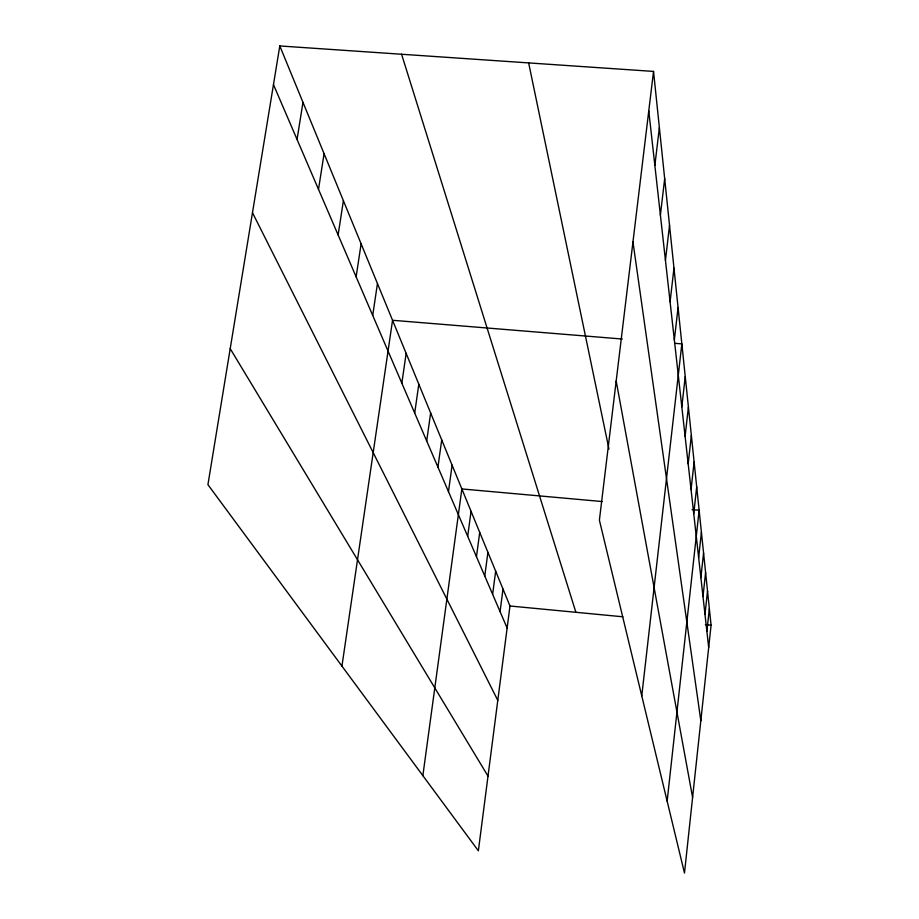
<?xml version="1.0" encoding="UTF-8"?>
<svg xmlns="http://www.w3.org/2000/svg" width="919" height="919" viewBox="0 0 919 919"><rect width="100%" height="100%" fill="white"/><g stroke="black" fill="none" stroke-linecap="round" stroke-linejoin="round"><path stroke-width="1.38" d="M702.989 596.569L705.597 572.537M704.988 614.466L707.527 591.043M706.883 631.422L709.342 608.573M653.535 71.418L711.076 625.207L684.483 873.05L599.395 520.188L653.535 71.418L279.801 45.95L207.924 484.669L478.362 850.799L509.976 606L279.801 45.95M667.148 801.173L699.129 510.252L692.087 509.608M698.647 557.58L701.415 532.239M700.875 577.637L703.563 552.962M688.182 463.877L691.352 435.434M691.054 489.586L694.109 461.993M693.742 513.687L696.705 486.875M681.818 406.899L685.241 376.595M685.103 436.376L688.4 407.037M674.339 339.984L678.073 307.543M641.761 695.901L681.841 343.89L674.753 343.315M665.448 260.33L669.526 225.385M670.089 301.823L673.972 268.176M660.393 215.069L664.678 178.723M654.856 165.477L659.371 127.615M500.074 611.606L503.003 589.045M492.63 594.306L495.663 571.17M476.467 556.73L479.718 532.388M484.772 576.041L487.909 552.319M467.691 536.294L471.056 511.297M422.855 775.659L461.866 488.942L602.094 501.533M448.472 491.608L452.102 465.186M426.703 440.994L430.643 412.976M437.938 467.105L441.717 439.925M414.699 413.068L418.811 384.188M401.844 383.177L406.152 353.367M341.948 666.114L392.551 320.283L622.301 339.031M372.712 315.424L377.456 283.546M356.124 276.849L361.121 243.811M338.123 234.965L343.396 200.675M318.502 189.325L324.085 153.703M297.044 139.424L302.983 102.342M509.976 606L622.864 616.787M705.39 624.656L711.076 625.207M230.209 348.669L488 776.118M252.484 212.703L497.788 700.381M273.471 84.605L507.127 628.033M401.58 54.244L575.891 612.295M528.643 62.906L608.952 449.023M616.189 380.983L692.604 797.416M632.961 241.892L700.829 720.749M648.768 110.923L708.687 647.504"/></g></svg>
